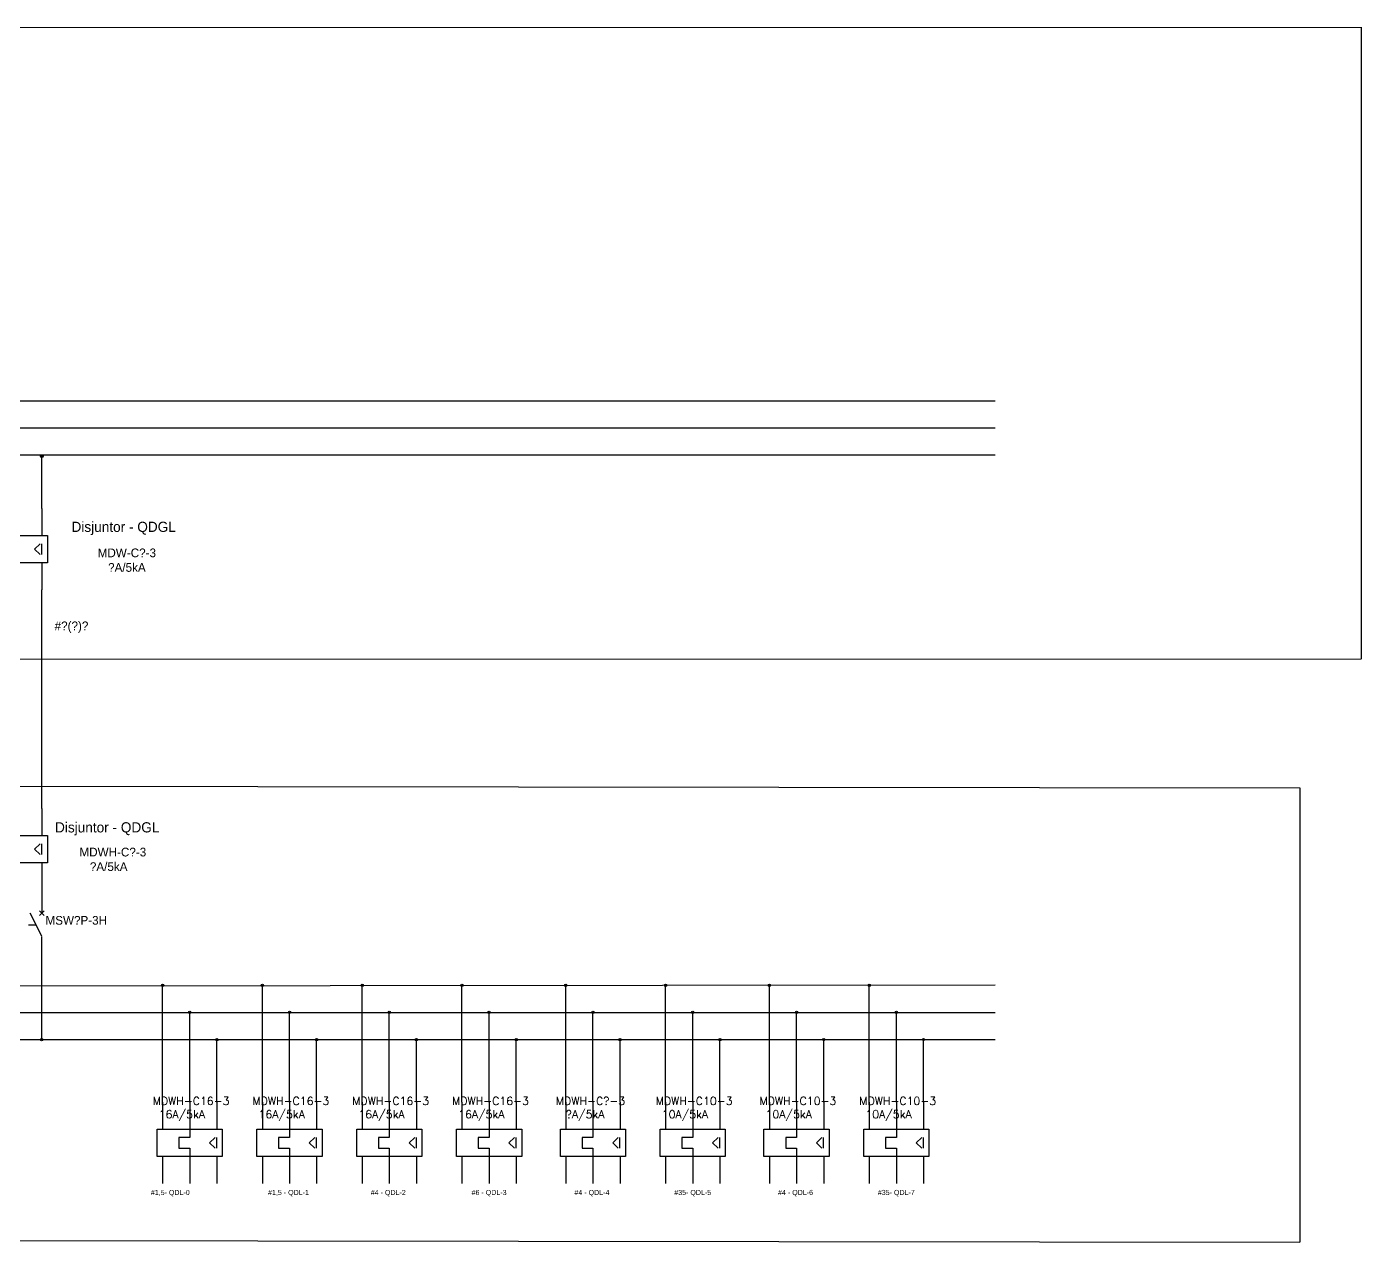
# Model space of a CAD drawing. Extents: x 196 to 641, y -49 to 322.
# Drawn here: x 560.3 to 641.4, y 233.9 to 307.8 of the extents above; entities that cross this region are included whole.
import ezdxf

# ---------------------------------------------------------------- set-up
doc = ezdxf.new("R2010")
doc.units = 0
doc.header["$MEASUREMENT"] = 0
doc.linetypes.add('CONTINU', pattern=[0])
doc.layers.add('ELET_TRIFILAR_DESENHO', color=5, linetype='Continuous', plot=False)
doc.layers.add('ELET_TRIFILAR_TEXTO', color=4, linetype='Continuous')
doc.styles.add('ROMANS', font='romans')

# ---------------------------------------------------------------- blocks, each defined once
blk = doc.blocks.new('热件触点')
at = {"ltscale": 50}
for p, q in [((-10, 30), (-10, 20)), ((0, 30), (0, 20)), ((10, 30), (10, 20)), ((0, 20), (0, 17)), ((-4, 17), (-4, 13)), ((0, 17), (-4, 17)), ((-10, 10), (-10, 0)), ((-4, 13), (0, 13)), ((0, 13), (0, 10)), ((0, 10), (0, 0)), ((10, 10), (10, 0))]:
    blk.add_line(p, q, dxfattribs=at)
blk.add_lwpolyline([(-12, 20), (12, 20), (12, 10), (-12, 10)], close=True)

msp = doc.modelspace()

# ---------------------------------------------------------------- hatches: boundary and pattern name
at = {"layer": 'ELET_TRIFILAR_DESENHO', "ltscale": 50}
for points in [[(561.353, 281.703, 1), (561.188, 281.703, 1)], [(568.671, 249.541, 1), (568.53, 249.541, 1)], [(574.736, 249.541, 1), (574.595, 249.541, 1)], [(580.802, 249.541, 1), (580.66, 249.541, 1)], [(586.867, 249.541, 1), (586.726, 249.541, 1)], [(593.175, 249.543, 1), (593.034, 249.543, 1)], [(599.24, 249.543, 1), (599.099, 249.543, 1)], [(605.548, 249.544, 1), (605.407, 249.544, 1)], [(611.613, 249.544, 1), (611.472, 249.544, 1)], [(570.32, 247.892, 1), (570.179, 247.892, 1)], [(576.385, 247.892, 1), (576.244, 247.892, 1)], [(582.451, 247.892, 1), (582.31, 247.892, 1)], [(588.516, 247.892, 1), (588.375, 247.892, 1)], [(594.824, 247.892, 1), (594.683, 247.892, 1)], [(600.889, 247.892, 1), (600.748, 247.892, 1)], [(607.197, 247.894, 1), (607.056, 247.894, 1)], [(613.262, 247.894, 1), (613.121, 247.894, 1)], [(561.32, 246.243, 1), (561.179, 246.243, 1)], [(571.969, 246.243, 1), (571.828, 246.243, 1)], [(578.035, 246.243, 1), (577.893, 246.243, 1)], [(584.1, 246.243, 1), (583.959, 246.243, 1)], [(590.165, 246.243, 1), (590.024, 246.243, 1)], [(596.473, 246.244, 1), (596.332, 246.244, 1)], [(602.538, 246.244, 1), (602.397, 246.244, 1)], [(608.846, 246.246, 1), (608.705, 246.246, 1)], [(614.912, 246.246, 1), (614.77, 246.246, 1)]]:
    msp.add_hatch(color=256, dxfattribs=at).paths.add_polyline_path(points)

# ---------------------------------------------------------------- linework, layer by layer
at = {"layer": 'ELET_TRIFILAR_DESENHO'}
for p, q in [((443.412, 307.8), (641.445, 307.76)), ((641.445, 307.761), (641.442, 269.382)), ((561.271, 278.517), (561.271, 281.703)), ((561.271, 260.289), (561.271, 273.569)), ((443.409, 269.383), (641.442, 269.366)), ((547.516, 261.666), (637.719, 261.55)), ((637.719, 261.55), (637.719, 233.921)), ((561.271, 255.341), (561.271, 253.93)), ((561.271, 252.518), (560.565, 253.93)), ((561.13, 254.071), (561.412, 253.788)), ((561.412, 254.071), (561.13, 253.788)), ((560.459, 253.224), (560.918, 253.224)), ((561.25, 252.502), (561.25, 246.243)), ((568.601, 242.436), (568.601, 249.541)), ((574.666, 242.436), (574.666, 249.541)), ((580.731, 242.436), (580.731, 249.541)), ((586.796, 242.436), (586.796, 249.541)), ((593.104, 242.436), (593.104, 249.541)), ((599.17, 242.436), (599.17, 249.541)), ((605.478, 242.437), (605.478, 249.543)), ((611.543, 242.437), (611.543, 249.543)), ((570.25, 242.436), (570.25, 247.892)), ((576.315, 242.436), (576.315, 247.892)), ((582.38, 242.436), (582.38, 247.892)), ((588.445, 242.436), (588.445, 247.892)), ((594.753, 242.436), (594.753, 247.892)), ((600.819, 242.436), (600.819, 247.892)), ((607.127, 242.437), (607.127, 247.894)), ((613.192, 242.437), (613.192, 247.894)), ((570.25, 242.436), (570.25, 246.243)), ((571.899, 242.436), (571.899, 246.243)), ((577.964, 242.436), (577.964, 246.243)), ((582.38, 242.436), (582.38, 246.243)), ((584.029, 242.436), (584.029, 246.243)), ((588.445, 242.436), (588.445, 246.243)), ((590.094, 242.436), (590.094, 246.243)), ((594.753, 242.436), (594.753, 246.243)), ((596.402, 242.436), (596.402, 246.243)), ((600.819, 242.436), (600.819, 246.243)), ((602.468, 242.436), (602.468, 246.243)), ((607.127, 242.437), (607.127, 246.244)), ((608.776, 242.437), (608.776, 246.244)), ((613.192, 242.437), (613.192, 246.244)), ((614.841, 242.437), (614.841, 246.244)), ((547.516, 234.05), (637.719, 233.921))]:
    msp.add_line(p, q, dxfattribs=at)
at = {"layer": 'ELET_TRIFILAR_DESENHO', "ltscale": 50}
for p, q in [((462.918, 285.071), (619.202, 285.071)), ((462.918, 283.422), (619.202, 283.422)), ((462.918, 281.773), (619.202, 281.773)), ((550.709, 249.507), (619.202, 249.576)), ((550.709, 247.892), (619.203, 247.891)), ((550.709, 246.243), (619.203, 246.243))]:
    msp.add_line(p, q, dxfattribs=at)
at = {"layer": 'ELET_TRIFILAR_DESENHO', "linetype": 'CONTINU'}
for p, q in [((560.826, 276.043), (561.163, 276.373)), ((560.826, 276.043), (561.163, 275.713)), ((561.264, 275.713), (561.264, 276.373)), ((560.826, 257.815), (561.163, 258.145)), ((561.264, 257.485), (561.264, 258.145)), ((560.826, 257.815), (561.163, 257.485)), ((571.454, 239.962), (571.791, 240.292)), ((571.892, 239.633), (571.892, 240.292)), ((577.519, 239.962), (577.856, 240.292)), ((577.957, 239.633), (577.957, 240.292)), ((583.585, 239.962), (583.921, 240.292)), ((584.023, 239.633), (584.023, 240.292)), ((589.65, 239.962), (589.987, 240.292)), ((590.088, 239.633), (590.088, 240.292)), ((595.958, 239.962), (596.295, 240.292)), ((596.396, 239.633), (596.396, 240.292)), ((602.023, 239.962), (602.36, 240.292)), ((602.461, 239.633), (602.461, 240.292)), ((608.331, 239.964), (608.668, 240.293)), ((608.769, 239.634), (608.769, 240.293)), ((614.396, 239.964), (614.733, 240.293)), ((614.834, 239.634), (614.834, 240.293)), ((571.454, 239.962), (571.791, 239.633)), ((577.519, 239.962), (577.856, 239.633)), ((583.585, 239.962), (583.921, 239.633)), ((589.65, 239.962), (589.987, 239.633)), ((595.958, 239.962), (596.295, 239.633)), ((602.023, 239.962), (602.36, 239.633)), ((608.331, 239.964), (608.668, 239.634)), ((614.396, 239.964), (614.733, 239.634))]:
    msp.add_line(p, q, dxfattribs=at)
at = {"layer": 'ELET_TRIFILAR_DESENHO', "ltscale": 50}
for centre, radius in [((561.271, 281.703), 0.0825), ((568.601, 249.541), 0.0706), ((574.666, 249.541), 0.0706), ((580.731, 249.541), 0.0706), ((586.796, 249.541), 0.0706), ((593.104, 249.543), 0.0706), ((599.17, 249.543), 0.0706), ((605.478, 249.544), 0.0706), ((611.543, 249.544), 0.0706), ((570.25, 247.892), 0.0706), ((576.315, 247.892), 0.0706), ((582.38, 247.892), 0.0706), ((588.445, 247.892), 0.0706), ((594.753, 247.892), 0.0706), ((600.819, 247.892), 0.0706), ((607.127, 247.894), 0.0706), ((613.192, 247.894), 0.0706), ((561.25, 246.243), 0.0706), ((571.899, 246.243), 0.0706), ((577.964, 246.243), 0.0706), ((584.029, 246.243), 0.0706), ((590.094, 246.243), 0.0706), ((596.402, 246.244), 0.0706), ((602.468, 246.244), 0.0706), ((608.776, 246.246), 0.0706), ((614.841, 246.246), 0.0706)]:
    msp.add_circle(centre, radius, dxfattribs=at)

# ---------------------------------------------------------------- block references
at = {"layer": 'ELET_TRIFILAR_DESENHO', "ltscale": 50, "xscale": 0.1649062137812907, "yscale": 0.1649062137812907, "zscale": 0.1649062137812907}
for p in [(559.622, 273.569), (559.622, 255.341), (570.25, 237.489), (576.315, 237.489), (582.38, 237.489), (588.445, 237.489), (594.753, 237.489), (600.819, 237.489), (607.127, 237.49), (613.192, 237.49)]:
    msp.add_blockref('热件触点', p, dxfattribs=at)

# ---------------------------------------------------------------- texts
at = {"layer": 'ELET_TRIFILAR_TEXTO', "ltscale": 50}
for s, height, p in [('Disjuntor - QDGL', 0.6184, (563.067, 277.094)), ('Disjuntor - QDGL', 0.6184, (562.067, 258.831)), ('MSW?P-3H ', 0.5294, (561.489, 253.224))]:
    msp.add_text(s, height=height, dxfattribs=at).set_placement(p)
at = {"layer": 'ELET_TRIFILAR_TEXTO', "attachment_point": 1}
for s, insert, char_height, width in [('MDW-C?-3\\P\\pxqc;?A/5kA', (564.657, 276.086), 0.53039, 3.55435), ('#?(?)?', (562.042, 271.65), 0.5304, 3.55435), ('MDWH-C?-3\\P\\pxqc;?A/5kA', (563.55, 257.902), 0.53039, 3.55435), ('\\A1;#1,5{\\A0;- QDL-0}', (567.889, 237.105), 0.31113, 4.59861), ('\\A1;\\pxqc;#1,5{\\A0; - QDL-1}', (573.954, 237.105), 0.31113, 4.59861), ('\\A1;\\pxqc;#4{\\A0; - QDL-2 }', (580.019, 237.105), 0.31113, 4.59861), ('\\A1;\\pxqc; #6{\\A0; - QDL-3}', (586.084, 237.105), 0.31113, 4.59861), ('\\A1;\\pxqc;#4{\\A0; - QDL-4}', (592.392, 237.105), 0.31113, 4.59861), ('\\A1;\\pxqc; #35{\\A0;- QDL-5}', (598.458, 237.105), 0.31113, 4.59861), ('\\A1;\\pxqc;#4{\\A0; - QDL-6}', (604.766, 237.106), 0.31113, 4.59861), ('\\A1;\\pxqc; #35{\\A0;- QDL-7}', (610.831, 237.106), 0.31113, 4.59861)]:
    msp.add_mtext(s, dxfattribs=dict(at, insert=insert, char_height=char_height, width=width))
at = {"layer": 'ELET_TRIFILAR_TEXTO', "char_height": 0.48627, "width": 3.55435, "attachment_point": 1, "style": 'ROMANS'}
for s, insert in [('MDWH-C16-3\\P\\pxqc;16A/5kA', (567.997, 242.753)), ('MDWH-C16-3\\P\\pxqc;16A/5kA', (574.062, 242.753)), ('MDWH-C16-3\\P\\pxqc;16A/5kA', (580.127, 242.753)), ('MDWH-C16-3\\P\\pxqc;16A/5kA', (586.193, 242.753)), ('MDWH-C?-3\\P\\pxqc;?A/5kA', (592.501, 242.753)), ('MDWH-C10-3\\P\\pxqc;10A/5kA', (598.566, 242.753)), ('MDWH-C10-3\\P\\pxqc;10A/5kA', (604.874, 242.755)), ('MDWH-C10-3\\P\\pxqc;10A/5kA', (610.939, 242.755))]:
    msp.add_mtext(s, dxfattribs=dict(at, insert=insert))

doc.saveas('drawing.dxf')
